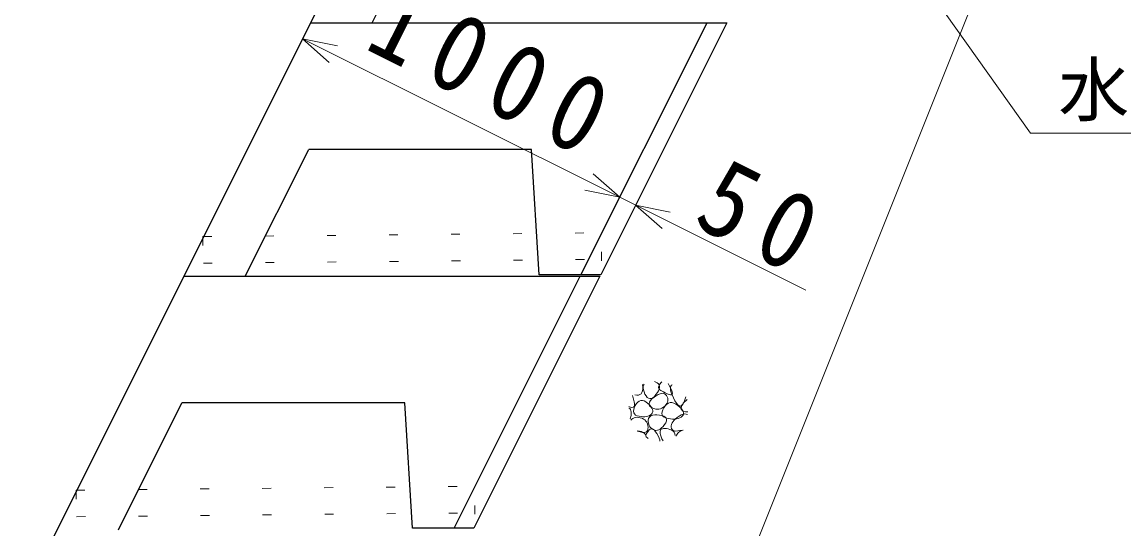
# Model space of a CAD drawing. Units: millimetres, scale not verified. Extents: x 0 to 118900, y 0 to 84100.
# Drawn here: x 62506 to 65615, y 32530 to 33961 of the extents above; entities that cross this region are included whole.
import ezdxf
from ezdxf.enums import TextEntityAlignment as Align

# ---------------------------------------------------------------- set-up
doc = ezdxf.new("R2010")
doc.units = ezdxf.units.MM
doc.header["$LTSCALE"] = 100
doc.linetypes.add('DOTTED', pattern=[1.75, 0.25, -1.5])
for name, color, linetype, lineweight in [('0_2', 7, 'Continuous', 18), ('D-STR-DIM', 4, 'Continuous', 9), ('Defpoints_3', 4, 'Continuous', 9)]:
    doc.layers.add(name, color=color, linetype=linetype, lineweight=lineweight)
doc.styles.add('ＭＳ ゴシック', font='')
doc.styles.get('ＭＳ ゴシック').set_extended_font_data('MS Gothic')

msp = doc.modelspace()

# ---------------------------------------------------------------- linework, layer by layer
at = {"layer": '0_2', "color": 3, "lineweight": 25}
for p, q in [((62247.4, 31812.4), (65247.5, 37812.4)), ((63494.1, 33959), (63672.9, 34316.8)), ((63320.8, 33959), (64494.7, 33959)), ((64083, 33247.5), (64438.8, 33959)), ((64494.7, 33959), (64138.9, 33247.5)), ((63136.3, 33243.5), (63315.2, 33601.3)), ((63943.6, 33601.3), (63315.2, 33601.3)), ((63965.6, 33247.5), (63943.6, 33601.3)), ((62963, 33243.5), (63136.3, 33243.5)), ((62963, 33243.5), (64136.9, 33243.5)), ((63725.2, 32531.9), (64081, 33243.5)), ((64136.9, 33243.5), (63781.1, 32531.9)), ((64138.9, 33247.5), (63965.6, 33247.5)), ((62778.5, 32527.9), (62957.4, 32885.7)), ((63585.9, 32885.7), (62957.4, 32885.7)), ((63607.9, 32531.9), (63585.9, 32885.7)), ((63781.1, 32531.9), (63607.9, 32531.9)), ((63781.2, 32531.9), (63663.8, 32531.9))]:
    msp.add_line(p, q, dxfattribs=at)
at = {"layer": '0_2', "color": 4, "lineweight": 9}
msp.add_line((66506.8, 37312.4), (64166.8, 31462.4), dxfattribs=at)
at = {"layer": '0_2', "color": 4, "linetype": 'DOTTED', "lineweight": 9}
for p, q in [((63016.8, 33355.1), (64140.2, 33365.9)), ((64141.6, 33287), (64140.3, 33362)), ((63016.8, 33355.1), (63016.8, 33280.1)), ((63018.1, 33280.1), (64141.6, 33290.9)), ((62659, 32639.5), (63782.5, 32650.4)), ((63783.8, 32571.5), (63782.5, 32646.4)), ((62659, 32639.5), (62659, 32564.5)), ((62660.3, 32564.5), (63783.8, 32575.4))]:
    msp.add_line(p, q, dxfattribs=at)
at = {"layer": '0_2'}
for p, q in [((64257.8, 32924.7), (64257, 32919.4)), ((64257.1, 32937.5), (64257.8, 32931)), ((64257.8, 32931), (64257.8, 32924.7)), ((64258.5, 32931.8), (64259.4, 32935.7)), ((64258.5, 32927.3), (64258.5, 32931.8)), ((64259.4, 32922.4), (64258.5, 32927.3)), ((64259.4, 32935.7), (64261.1, 32939.1)), ((64261.1, 32916.9), (64259.4, 32922.4)), ((64290.5, 32946.5), (64294.4, 32944.8)), ((64294.4, 32944.8), (64298.2, 32942.7)), ((64298.2, 32942.7), (64301.5, 32940)), ((64302.1, 32920.2), (64299, 32914.9)), ((64301.5, 32940), (64303.8, 32936.9)), ((64301.7, 32929.6), (64302, 32931.3)), ((64301.9, 32928.1), (64301.7, 32929.6)), ((64302.5, 32926.6), (64301.9, 32928.1)), ((64302, 32931.3), (64302.6, 32933.2)), ((64304.1, 32925), (64302.1, 32920.2)), ((64303.8, 32924.9), (64302.5, 32926.6)), ((64302.6, 32933.2), (64303.6, 32935.2)), ((64303.6, 32935.2), (64305, 32937.4)), ((64303.8, 32936.9), (64304.9, 32933.3)), ((64305.9, 32923.1), (64303.8, 32924.9)), ((64305.1, 32929.4), (64304.1, 32925)), ((64304.9, 32933.3), (64305.1, 32929.4)), ((64305, 32937.4), (64306.8, 32939.9)), ((64308.6, 32921.1), (64305.9, 32923.1)), ((64306.8, 32939.9), (64308.9, 32942.4)), ((64312, 32919), (64308.6, 32921.1)), ((64308.9, 32942.4), (64311.3, 32945.2)), ((64329.2, 32940.2), (64332.5, 32935)), ((64332.5, 32935), (64336, 32928.7)), ((64335.9, 32930.7), (64335.7, 32927.2)), ((64335.7, 32927.2), (64336.1, 32923.1)), ((64336.7, 32933.4), (64335.9, 32930.7)), ((64336, 32928.7), (64338.9, 32922.3)), ((64336.1, 32923.1), (64337.2, 32918.3)), ((64338.2, 32935.5), (64336.7, 32933.4)), ((64340.2, 32937.1), (64338.2, 32935.5)), ((64338.9, 32922.3), (64340.7, 32917.1)), ((64229, 32906.3), (64229.9, 32903.4)), ((64229.9, 32903.4), (64230.8, 32900.1)), ((64230.8, 32900.1), (64231.7, 32896.5)), ((64231.7, 32896.5), (64232.5, 32892.6)), ((64232.5, 32892.6), (64233.3, 32888.4)), ((64240.7, 32907.7), (64234.9, 32908.4)), ((64245.6, 32908), (64240.7, 32907.7)), ((64247.8, 32891), (64243.8, 32888.2)), ((64249.7, 32909.4), (64245.6, 32908)), ((64252.1, 32892.5), (64247.8, 32891)), ((64253, 32911.7), (64249.7, 32909.4)), ((64256.6, 32892.6), (64252.1, 32892.5)), ((64255.4, 32915), (64253, 32911.7)), ((64257, 32919.4), (64255.4, 32915)), ((64261.4, 32891.3), (64256.6, 32892.6)), ((64263.7, 32910.8), (64261.1, 32916.9)), ((64266.4, 32888.6), (64261.4, 32891.3)), ((64266.9, 32905.3), (64263.7, 32910.8)), ((64270.3, 32901.3), (64266.9, 32905.3)), ((64273.8, 32898.8), (64270.3, 32901.3)), ((64277.6, 32897.9), (64273.8, 32898.8)), ((64276.6, 32888.3), (64279.4, 32892.5)), ((64281.6, 32898.4), (64277.6, 32897.9)), ((64279.4, 32892.5), (64283.6, 32896.9)), ((64285.8, 32900.5), (64281.6, 32898.4)), ((64283.6, 32896.9), (64289.3, 32901.7)), ((64290.2, 32904.1), (64285.8, 32900.5)), ((64289.3, 32901.7), (64295.5, 32906.1)), ((64294.8, 32909.2), (64290.2, 32904.1)), ((64299, 32914.9), (64294.8, 32909.2)), ((64295.5, 32906.1), (64301.1, 32909.4)), ((64301.1, 32909.4), (64306.3, 32911.7)), ((64306.3, 32911.7), (64310.9, 32912.8)), ((64310.9, 32912.8), (64315.1, 32912.9)), ((64316.2, 32916.6), (64312, 32919)), ((64315.1, 32912.9), (64318.8, 32911.8)), ((64321, 32914.2), (64316.2, 32916.6)), ((64318.8, 32911.8), (64321.9, 32909.7)), ((64326.5, 32911.6), (64321, 32914.2)), ((64321.9, 32909.7), (64324.6, 32906.5)), ((64324.6, 32906.5), (64326.7, 32902.8)), ((64331.8, 32909.5), (64326.5, 32911.6)), ((64326.7, 32902.8), (64327.9, 32899.1)), ((64328.2, 32891.6), (64327.1, 32887.9)), ((64327.9, 32899.1), (64328.4, 32895.3)), ((64328.4, 32895.3), (64328.2, 32891.6)), ((64335.9, 32908.6), (64331.8, 32909.5)), ((64338.9, 32908.9), (64335.9, 32908.6)), ((64337.2, 32918.3), (64339, 32912.8)), ((64340.6, 32910.4), (64338.9, 32908.9)), ((64339, 32912.8), (64341.5, 32906.6)), ((64341.2, 32913.2), (64340.6, 32910.4)), ((64340.7, 32917.1), (64341.2, 32913.2)), ((64341.5, 32906.6), (64344.6, 32899.7)), ((64344.6, 32899.7), (64348.3, 32892.1)), ((64348.3, 32892.1), (64352.3, 32885.2)), ((64373.5, 32887.1), (64376.6, 32894.6)), ((64375, 32888.4), (64378.7, 32891.8)), ((64376.6, 32894.6), (64379, 32902.7)), ((64378.7, 32891.8), (64383.1, 32895.3)), ((64222.9, 32874.1), (64218, 32876)), ((64218.5, 32872), (64220.8, 32869.6)), ((64220.8, 32869.6), (64222.6, 32866.9)), ((64222.6, 32866.9), (64223.8, 32863.8)), ((64226.9, 32873.2), (64222.9, 32874.1)), ((64223.8, 32863.8), (64224.7, 32860.5)), ((64224.7, 32860.5), (64225.1, 32857.2)), ((64230.1, 32873.3), (64226.9, 32873.2)), ((64232.4, 32874.4), (64230.1, 32873.3)), ((64231.9, 32866.8), (64231.4, 32862)), ((64231.4, 32862), (64232.2, 32857.9)), ((64233.5, 32872.2), (64231.9, 32866.8)), ((64232.2, 32857.9), (64234.1, 32854.5)), ((64233.8, 32876.5), (64232.4, 32874.4)), ((64233.3, 32888.4), (64234.1, 32883.9)), ((64236.4, 32878.2), (64233.5, 32872.2)), ((64234.4, 32879.7), (64233.8, 32876.5)), ((64234.1, 32883.9), (64234.4, 32879.7)), ((64240, 32883.9), (64236.4, 32878.2)), ((64243.8, 32888.2), (64240, 32883.9)), ((64271.6, 32884.5), (64266.4, 32888.6)), ((64276.5, 32879.9), (64271.6, 32884.5)), ((64275.2, 32884.4), (64276.6, 32888.3)), ((64275.3, 32880.8), (64275.2, 32884.4)), ((64276.8, 32877.6), (64275.3, 32880.8)), ((64280.3, 32875.4), (64276.5, 32879.9)), ((64279.7, 32874.6), (64276.8, 32877.6)), ((64284.1, 32872), (64279.7, 32874.6)), ((64283.1, 32871.3), (64280.3, 32875.4)), ((64285, 32867.4), (64283.1, 32871.3)), ((64289.1, 32869.8), (64284.1, 32872)), ((64284.4, 32857.1), (64285.6, 32860.3)), ((64285.8, 32863.7), (64285, 32867.4)), ((64285.6, 32860.3), (64285.8, 32863.7)), ((64294, 32868.5), (64289.1, 32869.8)), ((64298.6, 32867.9), (64294, 32868.5)), ((64303.1, 32868.2), (64298.6, 32867.9)), ((64307.5, 32869.1), (64303.1, 32868.2)), ((64311.6, 32870.9), (64307.5, 32869.1)), ((64311.9, 32860.7), (64311.4, 32855.9)), ((64315.6, 32873.4), (64311.6, 32870.9)), ((64313.8, 32866.2), (64311.9, 32860.7)), ((64317, 32872.2), (64313.8, 32866.2)), ((64319.4, 32876.8), (64315.6, 32873.4)), ((64321, 32877.9), (64317, 32872.2)), ((64322.8, 32880.5), (64319.4, 32876.8)), ((64325.3, 32882.2), (64321, 32877.9)), ((64325.3, 32884.2), (64322.8, 32880.5)), ((64327.1, 32887.9), (64325.3, 32884.2)), ((64329.9, 32885.1), (64325.3, 32882.2)), ((64334.7, 32886.6), (64329.9, 32885.1)), ((64339.8, 32886.7), (64334.7, 32886.6)), ((64345.2, 32885.4), (64339.8, 32886.7)), ((64350.9, 32882.7), (64345.2, 32885.4)), ((64356.8, 32878.6), (64350.9, 32882.7)), ((64352.3, 32885.2), (64356.2, 32880.4)), ((64356.2, 32880.4), (64360, 32877.6)), ((64362.3, 32873.9), (64356.8, 32878.6)), ((64360, 32877.6), (64363.6, 32876.9)), ((64366.6, 32869.4), (64362.3, 32873.9)), ((64363.6, 32876.9), (64367, 32878.2)), ((64365.9, 32871.5), (64366.5, 32874.8)), ((64366.2, 32868.5), (64365.9, 32871.5)), ((64367.6, 32865.9), (64366.2, 32868.5)), ((64366.5, 32874.8), (64367.7, 32878.2)), ((64369.8, 32865.2), (64366.6, 32869.4)), ((64367, 32878.2), (64370.3, 32881.6)), ((64370.1, 32863.8), (64367.6, 32865.9)), ((64367.7, 32878.2), (64369.5, 32881.6)), ((64369.5, 32881.6), (64371.9, 32885)), ((64371.9, 32861.3), (64369.8, 32865.2)), ((64373.8, 32862.1), (64370.1, 32863.8)), ((64370.3, 32881.6), (64373.5, 32887.1)), ((64371.9, 32885), (64375, 32888.4)), ((64372.8, 32857.6), (64371.9, 32861.3)), ((64378.5, 32861), (64373.8, 32862.1)), ((64384.4, 32860.3), (64378.5, 32861)), ((64223.1, 32843.9), (64221.6, 32840.6)), ((64224.1, 32847.3), (64223.1, 32843.9)), ((64223.5, 32836.9), (64226.3, 32839.8)), ((64224.8, 32850.6), (64224.1, 32847.3)), ((64225.2, 32853.9), (64224.8, 32850.6)), ((64225.1, 32857.2), (64225.2, 32853.9)), ((64226.3, 32839.8), (64229.4, 32842.1)), ((64229.4, 32842.1), (64232.9, 32843.7)), ((64232.9, 32843.7), (64236.7, 32844.7)), ((64234.1, 32854.5), (64237.2, 32851.6)), ((64236.7, 32844.7), (64241, 32845.1)), ((64237.2, 32851.6), (64241.5, 32849.5)), ((64241, 32845.1), (64245.6, 32844.8)), ((64241.5, 32849.5), (64247, 32847.9)), ((64245.6, 32844.8), (64250.6, 32843.9)), ((64247, 32847.9), (64252.9, 32847)), ((64250.6, 32843.9), (64255.5, 32842.3)), ((64252.9, 32847), (64258.4, 32846.5)), ((64255.5, 32842.3), (64259.8, 32840.3)), ((64258.4, 32846.5), (64263.4, 32846.6)), ((64259.8, 32840.3), (64263.4, 32837.7)), ((64263.4, 32846.6), (64268, 32847.1)), ((64263.4, 32837.7), (64266.5, 32834.6)), ((64266.5, 32834.6), (64268.9, 32831)), ((64268, 32847.1), (64272.2, 32848.1)), ((64268.9, 32831), (64270.7, 32826.8)), ((64272.2, 32848.1), (64276, 32849.7)), ((64273, 32837.4), (64273.8, 32841.5)), ((64273, 32833.1), (64273, 32837.4)), ((64273.4, 32829.1), (64273, 32833.1)), ((64274.4, 32825.3), (64273.4, 32829.1)), ((64273.8, 32841.5), (64275.5, 32844.9)), ((64275.5, 32844.9), (64278.1, 32847.7)), ((64276, 32849.7), (64279.3, 32851.7)), ((64278.1, 32847.7), (64281.6, 32849.8)), ((64279.3, 32851.7), (64282.2, 32854.2)), ((64281.6, 32849.8), (64286, 32851.2)), ((64282.2, 32854.2), (64284.4, 32857.1)), ((64286, 32851.2), (64291.4, 32851.9)), ((64291.4, 32851.9), (64297.7, 32851.9)), ((64297.7, 32851.9), (64304.8, 32851.3)), ((64304.8, 32851.3), (64311.8, 32850.1)), ((64311.4, 32855.9), (64312.2, 32851.8)), ((64311.8, 32850.1), (64317.2, 32848.2)), ((64312.2, 32851.8), (64314.4, 32848.3)), ((64314.4, 32848.3), (64317.9, 32845.5)), ((64317.2, 32848.2), (64321.2, 32845.8)), ((64317.9, 32845.5), (64322.8, 32843.3)), ((64322.3, 32830), (64318.9, 32824.6)), ((64321.2, 32845.8), (64323.6, 32842.7)), ((64324.2, 32834.9), (64322.3, 32830)), ((64322.8, 32843.3), (64329, 32841.7)), ((64323.6, 32842.7), (64324.7, 32839.1)), ((64324.7, 32839.1), (64324.2, 32834.9)), ((64329, 32841.7), (64335.7, 32840.8)), ((64335.7, 32840.8), (64341.8, 32840.3)), ((64339, 32825.2), (64340.7, 32829.2)), ((64340.7, 32829.2), (64343.1, 32833.2)), ((64341.8, 32840.3), (64347.5, 32840.3)), ((64343.1, 32833.2), (64346.3, 32837.1)), ((64346.3, 32837.1), (64350.3, 32841)), ((64347.5, 32840.3), (64352.8, 32840.9)), ((64350.3, 32841), (64355, 32844.8)), ((64352.8, 32840.9), (64357.5, 32841.9)), ((64355, 32844.8), (64360.5, 32848.6)), ((64357.5, 32841.9), (64361.8, 32843.5)), ((64360.5, 32848.6), (64366.2, 32851.8)), ((64361.8, 32843.5), (64365.5, 32845.5)), ((64365.5, 32845.5), (64368.8, 32848.1)), ((64366.2, 32851.8), (64371.3, 32853.9)), ((64368.8, 32848.1), (64371.3, 32851)), ((64371.3, 32853.9), (64376, 32854.7)), ((64371.3, 32851), (64372.6, 32854.2)), ((64372.6, 32854.2), (64372.8, 32857.6)), ((64376, 32854.7), (64380.2, 32854.3)), ((64380.2, 32854.3), (64384, 32852.8)), ((64241.7, 32807.3), (64248, 32806.3)), ((64250.2, 32804), (64243.1, 32806.3)), ((64248, 32806.3), (64253.4, 32804.7)), ((64256.4, 32802.7), (64250.2, 32804)), ((64253.4, 32804.7), (64257.9, 32802.7)), ((64261.6, 32802.4), (64256.4, 32802.7)), ((64257.9, 32802.7), (64261.5, 32800.2)), ((64261.5, 32800.2), (64264.1, 32797.1)), ((64265.7, 32803.2), (64261.6, 32802.4)), ((64264.1, 32797.1), (64265.9, 32793.5)), ((64268.9, 32805.1), (64265.7, 32803.2)), ((64266.7, 32795.7), (64267.3, 32797.6)), ((64267.3, 32797.6), (64268.3, 32799.6)), ((64268.3, 32799.6), (64269.7, 32801.8)), ((64271.1, 32808), (64268.9, 32805.1)), ((64269.7, 32801.8), (64271.4, 32804.2)), ((64270.7, 32826.8), (64271.9, 32822.1)), ((64272.3, 32811.9), (64271.1, 32808)), ((64271.4, 32804.2), (64273.5, 32806.8)), ((64271.9, 32822.1), (64272.5, 32816.9)), ((64272.5, 32816.9), (64272.3, 32811.9)), ((64273.5, 32806.8), (64276, 32809.6)), ((64275.9, 32821.9), (64274.4, 32825.3)), ((64277.9, 32818.7), (64275.9, 32821.9)), ((64276, 32809.6), (64278.7, 32811.8)), ((64280.4, 32815.8), (64277.9, 32818.7)), ((64278.7, 32811.8), (64281.5, 32812.8)), ((64283.5, 32813.1), (64280.4, 32815.8)), ((64281.5, 32812.8), (64284.4, 32812.6)), ((64287, 32810.7), (64283.5, 32813.1)), ((64284.4, 32812.6), (64287.5, 32811.1)), ((64290.9, 32809), (64287, 32810.7)), ((64287.5, 32811.1), (64290.6, 32808.5)), ((64290.6, 32808.5), (64293.8, 32804.5)), ((64294.7, 32808.3), (64290.9, 32809)), ((64293.8, 32804.5), (64297.2, 32799.4)), ((64298.7, 32808.5), (64294.7, 32808.3)), ((64297.2, 32799.4), (64300.6, 32793)), ((64302.6, 32809.8), (64298.7, 32808.5)), ((64306.6, 32812), (64302.6, 32809.8)), ((64306.4, 32806.3), (64306.2, 32803.2)), ((64306.2, 32803.2), (64306.6, 32799.5)), ((64307.2, 32808.7), (64306.4, 32806.3)), ((64310.7, 32815.2), (64306.6, 32812)), ((64306.6, 32799.5), (64307.7, 32795.3)), ((64308.6, 32810.6), (64307.2, 32808.7)), ((64310.6, 32812), (64308.6, 32810.6)), ((64313.1, 32813), (64310.6, 32812)), ((64314.7, 32819.4), (64310.7, 32815.2)), ((64316.2, 32813.5), (64313.1, 32813)), ((64318.9, 32824.6), (64314.7, 32819.4)), ((64319.9, 32813.6), (64316.2, 32813.5)), ((64324.1, 32813.1), (64319.9, 32813.6)), ((64328.9, 32812.3), (64324.1, 32813.1)), ((64334.3, 32810.9), (64328.9, 32812.3)), ((64339.4, 32809), (64334.3, 32810.9)), ((64338, 32817), (64338.1, 32821.1)), ((64338.8, 32813.3), (64338, 32817)), ((64338.1, 32821.1), (64339, 32825.2)), ((64340.4, 32810.3), (64338.8, 32813.3)), ((64343.4, 32806.3), (64339.4, 32809)), ((64343, 32808.2), (64340.4, 32810.3)), ((64346.5, 32806.8), (64343, 32808.2)), ((64346.4, 32802.8), (64343.4, 32806.3)), ((64348.3, 32798.6), (64346.4, 32802.8)), ((64350.9, 32806.3), (64346.5, 32806.8)), ((64349.2, 32793.6), (64348.3, 32798.6)), ((64356.3, 32806.5), (64350.9, 32806.3)), ((64352.7, 32795.1), (64354.3, 32798)), ((64354.3, 32798), (64356.5, 32800.6)), ((64362.6, 32807.5), (64356.3, 32806.5)), ((64356.5, 32800.6), (64359, 32802.9)), ((64359, 32802.9), (64361.8, 32805)), ((64361.8, 32805), (64364.7, 32806.7)), ((64369.8, 32809.3), (64362.6, 32807.5)), ((64364.7, 32806.7), (64367.9, 32808.1)), ((64367.9, 32808.1), (64371.2, 32809.1)), ((64265.9, 32793.5), (64266.7, 32789.5)), ((64266.4, 32794), (64266.7, 32795.7)), ((64266.5, 32792.5), (64266.4, 32794)), ((64267.1, 32791), (64266.5, 32792.5)), ((64268.5, 32789.3), (64267.1, 32791)), ((64270.5, 32787.5), (64268.5, 32789.3)), ((64273.2, 32785.5), (64270.5, 32787.5)), ((64300.6, 32793), (64303.5, 32786.7)), ((64303.5, 32786.7), (64305.3, 32781.5)), ((64305.3, 32781.5), (64305.9, 32777.5)), ((64307.7, 32795.3), (64309.4, 32790.3)), ((64309.4, 32790.3), (64311.7, 32784.8)), ((64311.7, 32784.8), (64314.7, 32778.6)), ((64351.7, 32792), (64352.7, 32795.1))]:
    msp.add_line(p, q, dxfattribs=at)
at = {"layer": 'D-STR-DIM'}
for q in [(64571.6, 34747.3), (66605, 33646.8)]:
    msp.add_line((65351.8, 33646.8), q, dxfattribs=at)
at = {"layer": 'Defpoints_3'}
for p, q in [((63298, 33913.6), (63396, 33893.5)), ((63298, 33913.6), (63372.9, 33847.2)), ((63298, 33913.6), (64192.5, 33466.4)), ((64192.5, 33466.4), (64117.6, 33532.7)), ((64192.5, 33466.4), (64094.5, 33486.4)), ((64192.5, 33466.4), (64717.8, 33203.7)), ((64237.2, 33444), (64312, 33377.7)), ((64237.2, 33444), (64335.2, 33424))]:
    msp.add_line(p, q, dxfattribs=at)

# ---------------------------------------------------------------- texts
at = {"layer": 'D-STR-DIM', "style": 'ＭＳ ゴシック'}
msp.add_text('水抜きパイプ', height=146.6, dxfattribs=at).set_placement((65429.8, 33652.9), align=Align.BOTTOM_LEFT)
at = {"layer": 'Defpoints_3', "color": 7, "char_height": 219.9, "attachment_point": 7, "rotation": 333.435, "style": 'ＭＳ ゴシック'}
for s, insert in [('\\T1.38;\\W0.9;1000', (63465.7, 33885.6)), ('\\T1.36;\\W0.9;50', (64392.1, 33387.3))]:
    msp.add_mtext(s, dxfattribs=dict(at, insert=insert))

doc.saveas('drawing.dxf')
